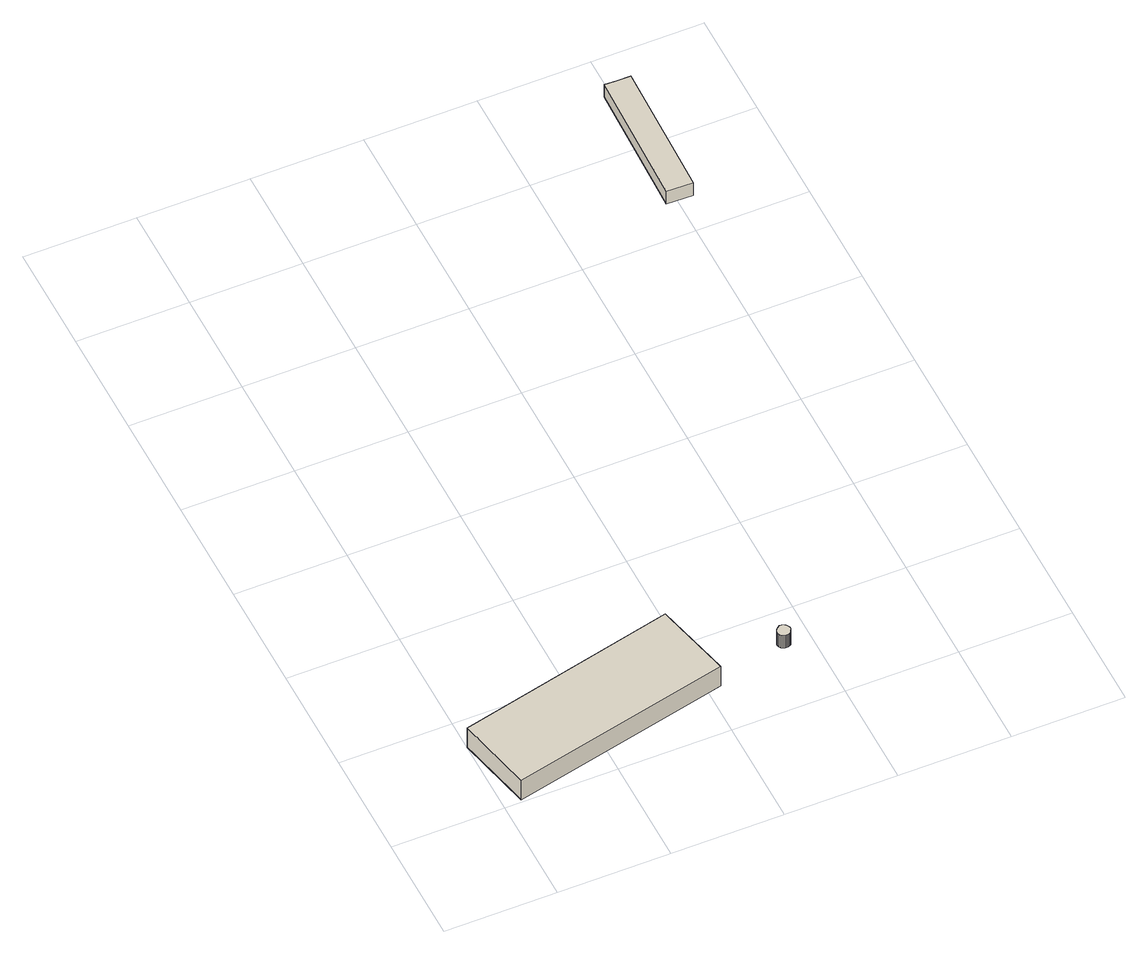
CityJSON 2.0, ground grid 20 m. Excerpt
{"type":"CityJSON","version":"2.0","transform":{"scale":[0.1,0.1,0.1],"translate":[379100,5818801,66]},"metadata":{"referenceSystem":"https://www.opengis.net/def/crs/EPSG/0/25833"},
"CityObjects":{
"building1":{"type":"Building","attributes":{"Gemeindeschluessel":"11000004","BezugspunktDach":"2200","function":"31001_2540","measuredHeight":4.56,"storeysAboveGround":1},"address":[{"country":"Germany","locality":"Berlin","thoroughfareNumber":"145","thoroughfareName":"Heerstraße"}],"geometry":[{"type":"Solid","lod":"1","boundaries":[[[[0,1,2,3]],[[4,5,6,7]],[[4,7,3,2]],[[5,4,2,1]],[[6,5,1,0]],[[7,6,0,3]]]]}]},
"building2":{"type":"Building","attributes":{"Gemeindeschluessel":"11000004","BezugspunktDach":"2200","function":"51001_1008","measuredHeight":3,"storeysAboveGround":0},"address":[{"country":"Germany","locality":"Berlin"}],"geometry":[{"type":"Solid","lod":"1","boundaries":[[[[8,9,10,11,12,13,14,15,16,17,18,19,20,21,22,23,24,25,26,27,28,29]],[[30,31,32,33,34,35,36,37,38,39,40,41,42,43,44,45,46,47,48,49,50,51]],[[30,51,29,28]],[[31,30,28,27]],[[32,31,27,26]],[[33,32,26,25]],[[34,33,25,24]],[[35,34,24,23]],[[36,35,23,22]],[[37,36,22,21]],[[38,37,21,20]],[[39,38,20,19]],[[40,39,19,18]],[[41,40,18,17]],[[42,41,17,16]],[[43,42,16,15]],[[44,43,15,14]],[[45,44,14,13]],[[46,45,13,12]],[[47,46,12,11]],[[48,47,11,10]],[[49,48,10,9]],[[50,49,9,8]],[[51,50,8,29]]]]}]},
"building3":{"type":"Building","attributes":{"Gemeindeschluessel":"11000004","BezugspunktDach":"2200","function":"31001_3080","measuredHeight":5.92,"storeysAboveGround":1},"address":[{"country":"Germany","locality":"Berlin","thoroughfareNumber":"151 (3)","thoroughfareName":"Heerstraße"}],"geometry":[{"type":"Solid","lod":"1","boundaries":[[[[52,53,54,55,56]],[[57,58,59,60,61]],[[57,61,56,55]],[[58,57,55,54]],[[59,58,54,53]],[[60,59,53,52]],[[61,60,52,56]]]]}]}
},
"vertices":[
[32,5,49],[424,94,49],[391,234,49],[1,144,49],[391,234,3],[424,94,3],[32,5,3],[1,144,3],
[542,131,36],[543,128,36],[545,125,36],[548,123,36],[551,122,36],[553,122,36],[556,122,36],[559,123,36],[561,124,36],[563,127,36],[564,129,36],[565,132,36],[565,135,36],[563,139,36],[561,142,36],[558,144,36],[555,145,36],[551,145,36],[548,143,36],[545,141,36],[543,138,36],[542,135,36],[543,138,6],[545,141,6],[548,143,6],[551,145,6],[555,145,6],[558,144,6],[561,142,6],[563,139,6],[565,135,6],[565,132,6],[564,129,6],[563,127,6],[561,124,6],[559,123,6],[556,122,6],[553,122,6],[551,122,6],[548,123,6],[545,125,6],[543,128,6],[542,131,6],[542,135,6],
[828,1070,33],[834,1321,33],[811,1321,33],[788,1322,33],[781,1072,33],[788,1322,3],[811,1321,3],[834,1321,3],[828,1070,3],[781,1072,3]
]}
